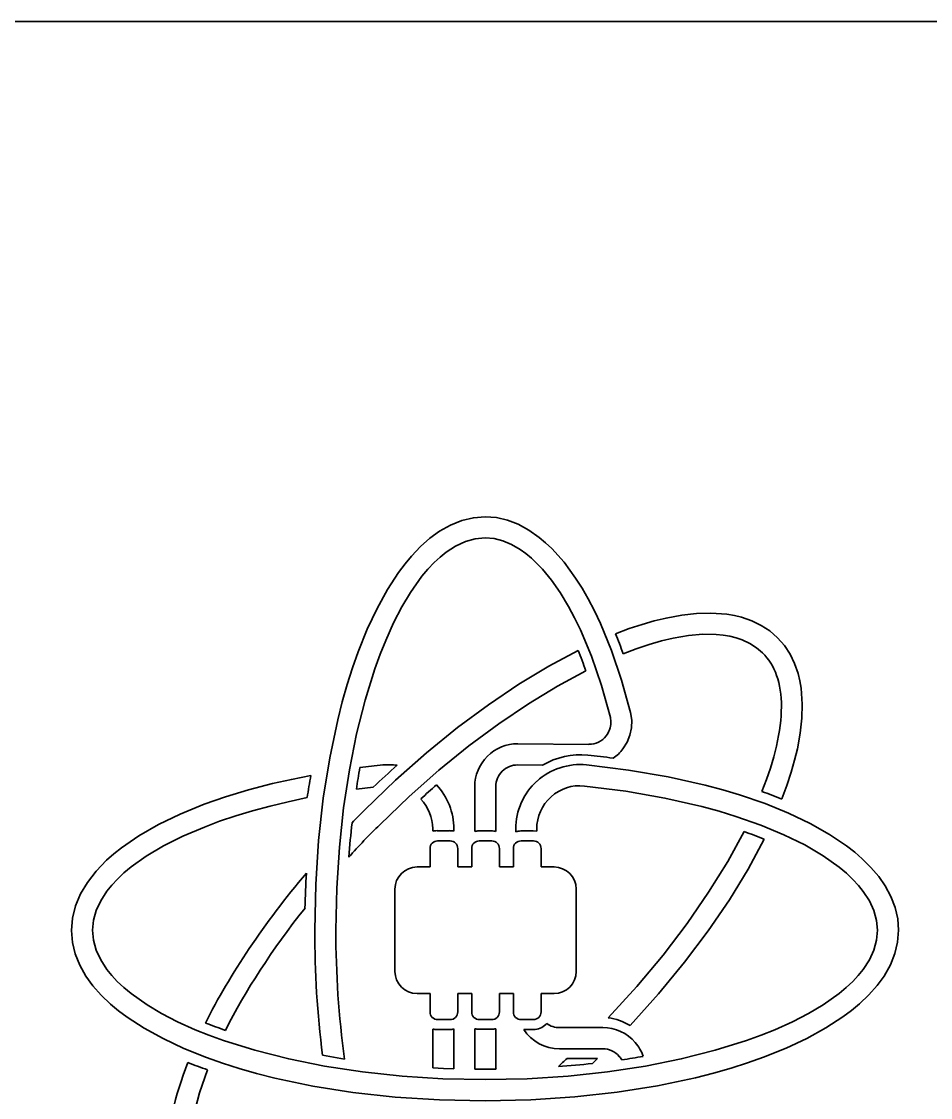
# Model space of a CAD drawing. Extents: x 327 to 941, y 153 to 765.
# Drawn here: x 853.2 to 888.2, y 414.06 to 455.5 of the extents above; entities that cross this region are included whole.
import ezdxf

# ---------------------------------------------------------------- set-up
doc = ezdxf.new("R2010")
doc.units = 0

msp = doc.modelspace()

# ---------------------------------------------------------------- linework, layer by layer
at = {"color": 7, "lineweight": 35}
msp.add_line((842.78, 455.5), (898.779, 455.5), dxfattribs=at)
msp.add_line((842.78, 455.5), (898.779, 455.5), dxfattribs=at)
at = {"color": 7, "lineweight": 35, "ltscale": 0.068526}
msp.add_line((875.048, 427.66), (872.307, 427.681), dxfattribs=at)
at = {"color": 7, "lineweight": 35, "ltscale": 0.023973}
msp.add_line((872.307, 426.868), (873.265, 426.857), dxfattribs=at)
at = {"color": 7, "lineweight": 35, "ltscale": 0.043251}
for p, q in [((870.65, 426.034), (870.65, 424.304)), ((871.462, 424.304), (871.462, 426.034))]:
    msp.add_line(p, q, dxfattribs=at)
at = {"color": 7, "lineweight": 35, "ltscale": 0.016288}
msp.add_line((866.095, 425.93), (866.741, 426.013), dxfattribs=at)
at = {"color": 7, "lineweight": 35, "ltscale": 0.002345}
for p, q in [((869.034, 424.408), (869.034, 424.314)), ((869.847, 424.314), (869.847, 424.408))]:
    msp.add_line(p, q, dxfattribs=at)
at = {"color": 7, "lineweight": 35, "ltscale": 0.002605}
msp.add_line((872.234, 424.398), (872.234, 424.294), dxfattribs=at)
at = {"color": 7, "lineweight": 35, "ltscale": 0.002084}
msp.add_line((873.036, 424.314), (873.036, 424.398), dxfattribs=at)
at = {"color": 7, "lineweight": 35, "ltscale": 0.011986}
for p, q in [((869.201, 424.335), (869.68, 424.335)), ((869.68, 416.675), (869.201, 416.675))]:
    msp.add_line(p, q, dxfattribs=at)
at = {"color": 7, "lineweight": 35, "ltscale": 0.011984}
for p, q in [((870.816, 424.325), (871.296, 424.325)), ((872.421, 424.325), (872.901, 424.325)), ((871.296, 416.686), (870.816, 416.686))]:
    msp.add_line(p, q, dxfattribs=at)
at = {"color": 7, "lineweight": 35, "ltscale": 0.003397}
msp.add_line((872.901, 424.325), (873.036, 424.314), dxfattribs=at)
at = {"color": 7, "lineweight": 35, "ltscale": 0.011985}
for p, q in [((868.93, 423.647), (868.93, 423.168)), ((869.993, 423.168), (869.993, 423.647)), ((870.535, 423.647), (870.535, 423.168)), ((871.598, 423.168), (871.598, 423.647)), ((872.14, 423.647), (872.14, 423.168)), ((873.203, 423.168), (873.203, 423.647)), ((868.93, 417.832), (868.93, 417.353)), ((869.993, 417.353), (869.993, 417.832)), ((870.535, 417.832), (870.535, 417.353)), ((871.598, 417.353), (871.598, 417.832)), ((872.14, 417.832), (872.14, 417.353)), ((873.203, 417.353), (873.203, 417.832))]:
    msp.add_line(p, q, dxfattribs=at)
at = {"color": 7, "lineweight": 35, "ltscale": 0.005994}
for p, q in [((869.461, 423.939), (869.222, 423.939)), ((871.066, 423.939), (870.827, 423.939)), ((872.671, 423.939), (872.432, 423.939)), ((869.222, 417.061), (869.461, 417.061)), ((870.827, 417.061), (871.066, 417.061)), ((872.432, 417.061), (872.671, 417.061))]:
    msp.add_line(p, q, dxfattribs=at)
at = {"color": 7, "lineweight": 35, "ltscale": 0.005992}
for p, q in [((869.701, 423.939), (869.461, 423.939)), ((871.306, 423.939), (871.066, 423.939)), ((872.911, 423.939), (872.671, 423.939)), ((869.461, 417.061), (869.701, 417.061)), ((871.066, 417.061), (871.306, 417.061)), ((872.671, 417.061), (872.911, 417.061))]:
    msp.add_line(p, q, dxfattribs=at)
at = {"color": 7, "lineweight": 35, "ltscale": 0.005733}
for p, q in [((868.93, 423.168), (868.93, 422.939)), ((869.993, 422.939), (869.993, 423.168)), ((870.535, 423.168), (870.535, 422.939)), ((871.598, 422.939), (871.598, 423.168)), ((872.14, 423.168), (872.14, 422.939)), ((873.203, 422.939), (873.203, 423.168)), ((868.93, 418.061), (868.93, 417.832)), ((869.993, 417.832), (869.993, 418.061)), ((870.535, 418.061), (870.535, 417.832)), ((871.598, 417.832), (871.598, 418.061)), ((872.14, 418.061), (872.14, 417.832)), ((873.203, 417.832), (873.203, 418.061))]:
    msp.add_line(p, q, dxfattribs=at)
at = {"color": 7, "lineweight": 35, "ltscale": 0.012506}
for p, q in [((868.93, 422.939), (868.43, 422.939)), ((873.703, 422.939), (873.203, 422.939)), ((868.43, 418.061), (868.93, 418.061)), ((873.203, 418.061), (873.703, 418.061))]:
    msp.add_line(p, q, dxfattribs=at)
at = {"color": 7, "lineweight": 35, "ltscale": 0.013548}
for p, q in [((870.535, 422.939), (869.993, 422.939)), ((872.14, 422.939), (871.598, 422.939)), ((869.993, 418.061), (870.535, 418.061)), ((871.598, 418.061), (872.14, 418.061))]:
    msp.add_line(p, q, dxfattribs=at)
at = {"color": 7, "lineweight": 35, "ltscale": 0.079207}
for p, q in [((867.575, 422.084), (867.575, 418.916)), ((874.558, 418.916), (874.558, 422.084))]:
    msp.add_line(p, q, dxfattribs=at)
at = {"color": 7, "lineweight": 35, "ltscale": 0.037519}
msp.add_line((869.034, 416.696), (869.034, 415.195), dxfattribs=at)
at = {"color": 7, "lineweight": 35, "ltscale": 0.038561}
msp.add_line((869.847, 415.164), (869.847, 416.706), dxfattribs=at)
at = {"color": 7, "lineweight": 35, "ltscale": 0.035435}
for p, q in [((870.65, 416.706), (870.65, 415.289)), ((871.462, 415.289), (871.462, 416.706))]:
    msp.add_line(p, q, dxfattribs=at)
at = {"color": 7, "lineweight": 35, "ltscale": 0.00938}
msp.add_line((872.911, 416.675), (872.536, 416.675), dxfattribs=at)
at = {"color": 7, "lineweight": 35, "ltscale": 0.041689}
for p, q in [((875.579, 416.748), (873.912, 416.748)), ((873.912, 415.935), (875.579, 415.935))]:
    msp.add_line(p, q, dxfattribs=at)
at = {"color": 7, "lineweight": 35, "ltscale": 0.021417}
msp.add_line((864.792, 415.685), (865.637, 415.539), dxfattribs=at)
at = {"color": 7, "lineweight": 35, "ltscale": 0.003657}
msp.add_line((870.65, 415.289), (870.66, 415.143), dxfattribs=at)
at = {"color": 7, "lineweight": 35, "ltscale": 0.029443}
msp.add_line((875.381, 415.56), (874.203, 415.56), dxfattribs=at)
at = {"color": 7, "lineweight": 35, "ltscale": 0.00682}
msp.add_line((875.183, 415.372), (875.381, 415.56), dxfattribs=at)
at = {"color": 7, "lineweight": 35, "ltscale": 0.020323}
msp.add_line((870.66, 415.143), (871.473, 415.143), dxfattribs=at)
at = {"color": 7, "lineweight": 35}
for points in [[(871.056, 436.425), (870.6, 436.389), (870.154, 436.282), (869.718, 436.107), (869.292, 435.865), (868.924, 435.597), (868.566, 435.279), (868.218, 434.914), (867.965, 434.61), (867.719, 434.281), (867.292, 433.627), (866.89, 432.897), (866.513, 432.094), (866.163, 431.224), (865.947, 430.611), (865.744, 429.97), (865.552, 429.297), (865.375, 428.598), (865.066, 427.136), (864.82, 425.586), (864.639, 423.957), (864.528, 422.259), (864.49, 420.5)], [(876.653, 428.89), (876.307, 430.129), (875.919, 431.27), (875.492, 432.308), (875.26, 432.798), (875.019, 433.26), (874.781, 433.674), (874.535, 434.06), (874.087, 434.672), (873.62, 435.197), (873.379, 435.426), (873.135, 435.632), (872.735, 435.914), (872.327, 436.135), (871.91, 436.295), (871.486, 436.392), (871.056, 436.425)], [(865.303, 420.5), (865.338, 422.12), (865.439, 423.695), (865.602, 425.217), (865.825, 426.675), (866.102, 428.059), (866.431, 429.358), (866.806, 430.564), (867.011, 431.128), (867.226, 431.665), (867.528, 432.336), (867.846, 432.954), (868.18, 433.514), (868.616, 434.131), (868.847, 434.408), (869.082, 434.658), (869.313, 434.872), (869.548, 435.061), (869.914, 435.298), (870.288, 435.471), (870.669, 435.576), (871.056, 435.612)], [(871.056, 435.612), (871.397, 435.583), (871.735, 435.499), (872.071, 435.36), (872.403, 435.169), (872.621, 435.012), (872.837, 434.832), (873.261, 434.407), (873.604, 433.986), (873.937, 433.508), (874.259, 432.974), (874.491, 432.537), (874.716, 432.071), (875.14, 431.052), (875.526, 429.924), (875.871, 428.692)], [(882.312, 431.766), (882.013, 432.026), (881.682, 432.243), (881.319, 432.418), (880.926, 432.552), (880.648, 432.619), (880.357, 432.668), (879.741, 432.712), (879.194, 432.696), (878.618, 432.632), (878.016, 432.522), (877.564, 432.414), (877.1, 432.282), (876.591, 432.116), (876.069, 431.922)], [(876.361, 431.151), (876.871, 431.343), (877.366, 431.508), (877.837, 431.642), (878.292, 431.749), (878.877, 431.849), (879.428, 431.898), (879.943, 431.893), (880.215, 431.867), (880.474, 431.823), (880.72, 431.762), (880.951, 431.683), (881.238, 431.549), (881.497, 431.382), (881.728, 431.182)], [(882.478, 425.555), (882.671, 426.078), (882.837, 426.589), (882.966, 427.047), (883.072, 427.492), (883.181, 428.091), (883.243, 428.664), (883.259, 429.208), (883.214, 429.82), (883.165, 430.109), (883.098, 430.385), (882.964, 430.776), (882.789, 431.138), (882.572, 431.468), (882.312, 431.766)], [(874.631, 431.276), (873.506, 430.677), (872.354, 429.98), (871.18, 429.188), (869.992, 428.305), (868.797, 427.334), (867.604, 426.277), (866.418, 425.138)], [(866.991, 424.565), (868.123, 425.651), (869.27, 426.664), (870.424, 427.6), (871.575, 428.455), (872.714, 429.225), (873.833, 429.906), (874.922, 430.495)], [(876.35, 427.483), (876.514, 427.738), (876.628, 428.012), (876.69, 428.3), (876.699, 428.594), (876.653, 428.89)], [(886.97, 420.5), (886.937, 420.94), (886.839, 421.372), (886.677, 421.794), (886.452, 422.208), (886.203, 422.566), (885.906, 422.915), (885.564, 423.255), (885.279, 423.503), (884.969, 423.746), (884.307, 424.193), (883.561, 424.615), (882.733, 425.01), (881.828, 425.376), (880.848, 425.712), (880.2, 425.906), (879.524, 426.086), (878.096, 426.406), (876.57, 426.668), (874.954, 426.868)], [(864.344, 426.461), (863.591, 426.312), (862.863, 426.147), (861.935, 425.906), (861.056, 425.64), (860.229, 425.351), (859.308, 424.976), (858.469, 424.57), (857.714, 424.137), (857.048, 423.678), (856.75, 423.44), (856.475, 423.195), (856.07, 422.776), (855.734, 422.342), (855.469, 421.896), (855.277, 421.438), (855.16, 420.968), (855.121, 420.49)], [(874.87, 426.055), (876.465, 425.854), (877.975, 425.589), (879.391, 425.265), (880.06, 425.082), (880.701, 424.886), (881.666, 424.547), (882.553, 424.179), (883.354, 423.785), (884.066, 423.366), (884.683, 422.927), (884.959, 422.695), (885.209, 422.459), (885.423, 422.229), (885.611, 421.994), (885.847, 421.629), (886.018, 421.258), (886.122, 420.881), (886.157, 420.5)], [(855.934, 420.5), (855.969, 420.883), (856.075, 421.261), (856.248, 421.634), (856.486, 422.001), (856.677, 422.238), (856.894, 422.47), (857.145, 422.707), (857.423, 422.938), (858.005, 423.353), (858.671, 423.749), (859.417, 424.124), (860.239, 424.475), (860.827, 424.696), (861.446, 424.905), (862.094, 425.101), (862.769, 425.283), (863.471, 425.452), (864.198, 425.607)], [(881.019, 424.304), (880.389, 423.15), (879.656, 421.965), (878.826, 420.761), (877.901, 419.545), (876.887, 418.33), (875.788, 417.123)], [(876.632, 416.831), (877.724, 418.049), (878.727, 419.267), (879.637, 420.479), (880.453, 421.677), (881.172, 422.854), (881.791, 424.002)], [(855.121, 420.49), (855.157, 420.034), (855.264, 419.588), (855.439, 419.151), (855.68, 418.726), (855.949, 418.358), (856.266, 418), (856.631, 417.652), (856.935, 417.399), (857.265, 417.152), (857.919, 416.726), (858.649, 416.324), (859.451, 415.947), (860.321, 415.597), (860.935, 415.381), (861.575, 415.177), (862.248, 414.986), (862.947, 414.808), (864.41, 414.5), (865.96, 414.253), (867.588, 414.073), (869.287, 413.962), (871.046, 413.924)], [(871.046, 414.747), (869.426, 414.782), (867.85, 414.883), (866.328, 415.046), (864.871, 415.269), (863.487, 415.546), (862.187, 415.875), (860.982, 416.251), (860.418, 416.455), (859.881, 416.67), (859.21, 416.972), (858.592, 417.29), (858.031, 417.624), (857.415, 418.06), (857.138, 418.291), (856.888, 418.526), (856.673, 418.757), (856.484, 418.992), (856.247, 419.358), (856.075, 419.732), (855.969, 420.113), (855.934, 420.5)], [(886.157, 420.5), (886.122, 420.113), (886.016, 419.732), (885.844, 419.358), (885.607, 418.992), (885.418, 418.757), (885.203, 418.526), (884.953, 418.291), (884.677, 418.06), (884.06, 417.624), (883.499, 417.29), (882.882, 416.972), (882.21, 416.67), (881.673, 416.455), (881.109, 416.251), (879.904, 415.875), (878.604, 415.546), (877.221, 415.269), (875.763, 415.046), (874.241, 414.883), (872.665, 414.782), (871.046, 414.747)], [(871.046, 413.924), (872.805, 413.965), (874.503, 414.08), (876.131, 414.263), (877.681, 414.511), (879.144, 414.82), (879.844, 414.999), (880.519, 415.191), (881.158, 415.394), (881.77, 415.61), (882.64, 415.96), (883.442, 416.336), (884.172, 416.739), (884.826, 417.165), (885.156, 417.411), (885.46, 417.664), (885.825, 418.011), (886.142, 418.369), (886.411, 418.737), (886.652, 419.162), (886.828, 419.598), (886.934, 420.044), (886.97, 420.5)], [(873.422, 416.904), (873.411, 416.901), (873.404, 416.895), (873.391, 416.873)], [(860.363, 409.818), (860.228, 409.967), (860.107, 410.131), (859.908, 410.499), (859.766, 410.921), (859.68, 411.392), (859.652, 411.911), (859.662, 412.244), (859.693, 412.593), (859.749, 412.987), (859.83, 413.398), (860.052, 414.233), (860.363, 415.122)], [(869.034, 415.195), (869.441, 415.176), (869.847, 415.164)]]:
    msp.add_lwpolyline(points, dxfattribs=at)
for centre, radius, start, end in [((863.839, 426.858), 13.237, 18.9243, 22.4941), ((862.173, 426.192), 13.456, 18.6484, 22.2017), ((875.275, 428.533), 0.617, 356.3498, 14.9096), ((875.026, 428.511), 0.867, 322.5587, 358.8778), ((872.297, 426.042), 1.639, 89.6551, 134.9428), ((875.059, 428.49), 0.829, 269.1823, 322.263), ((875.255, 428.268), 1.348, 302.2961, 324.3716), ((869.283, 404.509), 22.463, 95.5341, 97.8094), ((911.047, 378.842), 64.715, 132.10183, 133.20544), ((867.331, 423.749), 3.126, 83.9924, 93.9412), ((872.298, 426.027), 1.649, 134.6229, 179.7581), ((872.293, 426.042), 0.825, 89.0589, 134.7135), ((874.702, 424.42), 2.461, 84.117, 132.2365), ((874.722, 424.406), 2.852, 84.2853, 120.7144), ((871.981, 397.68), 29.718, 82.2761, 84.1579), ((884.185, 422.618), 20.209, 169.0357, 171.4939), ((885.166, 423.276), 19.254, 169.5651, 172.079), ((872.274, 426.044), 0.811, 133.8632, 180.6745), ((878.843, 414.709), 14.935, 130.3164, 133.4313), ((867.366, 424.404), 2.481, 0.1062, 43.0278), ((874.703, 424.413), 2.469, 132.1599, 180.3508), ((874.684, 424.449), 1.616, 83.375, 132.6547), ((874.711, 424.394), 1.675, 132.0618, 179.8639), ((876.33, 410.423), 16.333, 67.8871, 70.78), ((867.355, 424.4), 1.679, 0.2807, 43.4157), ((881.337, 410.019), 21.24, 134.6197, 136.5084), ((892.855, 421.425), 27.118, 173.1967, 176.006), ((882.522, 408.619), 22.259, 134.2449, 138.6863), ((869.217, 423.545), 0.791, 91.2055, 103.4016), ((869.651, 423.442), 0.894, 77.3127, 88.1007), ((870.833, 423.535), 0.79, 91.2002, 103.4111), ((871.266, 423.432), 0.894, 77.3127, 88.1007), ((872.424, 423.734), 0.59, 90.2247, 108.7598), ((875.256, 408.482), 16.839, 67.1677, 69.9864), ((869.214, 423.655), 0.284, 88.4712, 181.5283), ((869.709, 423.655), 0.284, 358.4712, 91.5298), ((870.819, 423.655), 0.284, 88.4712, 181.5283), ((871.314, 423.655), 0.284, 358.4712, 91.5298), ((872.424, 423.655), 0.284, 88.4712, 181.5283), ((872.919, 423.655), 0.284, 358.4712, 91.5298), ((868.434, 422.08), 0.859, 90.2782, 179.7218), ((873.699, 422.08), 0.859, 0.2782, 89.7218), ((917.931, 419.914), 53.836, 177.0351, 178.467), ((901.687, 420.407), 37.196, 179.8563, 187.293), ((901.233, 420.413), 35.929, 179.8616, 187.7968), ((868.434, 418.92), 0.859, 180.2782, 269.7218), ((873.699, 418.92), 0.859, 270.2782, 359.7218), ((869.214, 417.345), 0.284, 178.4712, 271.5298), ((869.709, 417.345), 0.284, 268.4712, 1.5283), ((870.819, 417.345), 0.284, 178.4712, 271.5298), ((871.314, 417.345), 0.284, 268.4712, 1.5283), ((872.424, 417.345), 0.284, 178.4712, 271.5298), ((872.912, 417.347), 0.291, 315.622, 0.9995), ((881.468, 473.851), 60.741, 249.58395, 250.35835), ((872.898, 417.391), 0.331, 272.2787, 311.9298), ((873.916, 417.604), 0.856, 234.7657, 269.7228), ((875.538, 415.044), 2.095, 58.542, 83.1644), ((869.23, 417.568), 0.894, 257.3127, 268.1007), ((869.679, 417.146), 0.471, 270.1987, 290.9696), ((870.846, 417.579), 0.894, 257.3127, 268.1007), ((871.279, 417.475), 0.79, 271.2002, 283.4111), ((873.906, 417.575), 1.639, 213.2939, 270.2042), ((872.908, 417.363), 0.688, 270.2846, 314.5826), ((875.581, 415.1), 1.648, 40.7235, 90.055), ((875.707, 415.183), 1.498, 17.9104, 41.4581), ((875.573, 415.087), 0.849, 40.9422, 89.5915), ((880.404, 470.434), 58.831, 249.29282, 250.08283), ((872.08, 415.256), 0.618, 176.9406, 190.5382), ((880.487, 408.51), 9.443, 131.7069, 134.4807), ((872.109, 440.706), 25.52, 273.9556, 276.9176), ((875.836, 415.282), 0.524, 25.5191, 43.6132), ((873.637, 434.389), 19.069, 278.0524, 280.5597)]:
    msp.add_arc(centre, radius, start, end, dxfattribs=at)
for centre, major_axis, ratio, start_param, end_param in [((870.583, 419.471), (-11.14, -11.717), 0.351029, 2.787966, 3.140256), ((874.043, 422.397), (-7.645, -8.794), 0.39989, 2.284958, 2.710499), ((872.876, 420.388), (13.12, 12.154), 0.442034, 1.843581, 2.276102), ((875.214, 421.201), (14.739, 12.53), 0.418763, 2.017465, 2.360802), ((869.425, 419.8), (-9.701, -10.372), 0.41041, 5.485728, 5.869656)]:
    msp.add_ellipse(centre, major_axis=major_axis, ratio=ratio, start_param=start_param, end_param=end_param, dxfattribs=at)

doc.saveas('drawing.dxf')
